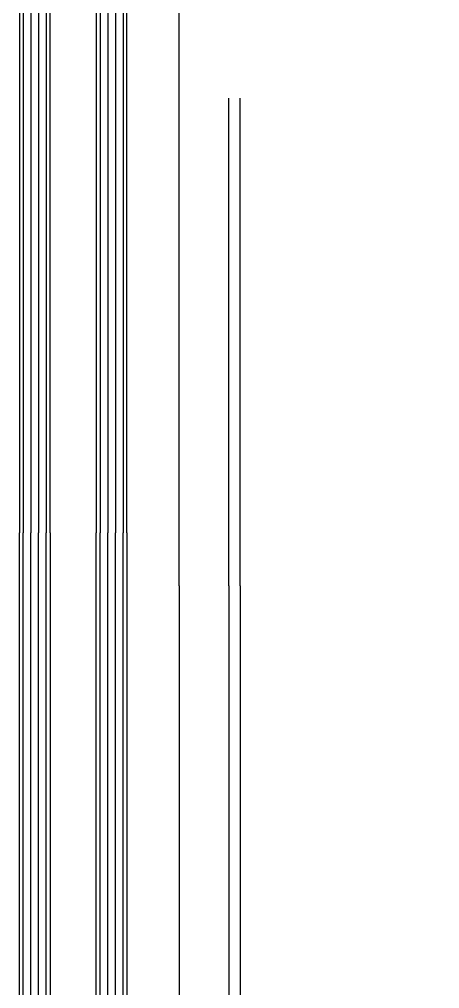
# Model space of a CAD drawing. Header units: inches. Extents: x 24920 to 61775, y 10942 to 38819.
# Drawn here: x 56584.1 to 56693.5, y 28854.7 to 29107.2 of the extents above; entities that cross this region are included whole.
import ezdxf

# ---------------------------------------------------------------- set-up
doc = ezdxf.new("R2010")
doc.units = ezdxf.units.IN
doc.header["$MEASUREMENT"] = 0
doc.linetypes.add('HIDDEN', pattern=[9.525, 6.35, -3.175])
doc.layers.add('2AI.EXTRUSION', color=3, linetype='Continuous')
doc.layers.add('2GLASS', color=5, linetype='Continuous')

# ---------------------------------------------------------------- blocks, each defined once
blk = doc.blocks.new('*U616')
at = {"layer": '2AI.EXTRUSION', "color": 8, "linetype": 'HIDDEN', "ltscale": 20}
for p, q in [((890.5, -132.48, 0), (39, -132.48, 0)), ((890.5, -135.48), (39, -135.48))]:
    blk.add_line(p, q, dxfattribs=at)
at = {"layer": '2AI.EXTRUSION', "color": 8, "elevation": 0}
blk.add_lwpolyline([(890.5, -148.41), (39, -148.41), (39, -2), (890.5, -2)], dxfattribs=at)
blk = doc.blocks.new('*U817')
at = {"layer": '2GLASS', "color": 8, "extrusion": (-1.70156e-26, -4.44089e-16, -1)}
for p, q in [((17.5, 27.02, 0), (904.27, 27.02, 0)), ((17.5, 25.02, 0), (904.27, 25.02, 0)), ((17.5, 23.02, 0), (904.27, 23.02, 0)), ((17.5, 21.02, 0), (904.27, 21.02, 0)), ((17.5, 7.02, 0), (904.27, 7.02, 0)), ((17.5, 5.02, 0), (904.27, 5.02, 0)), ((17.5, 3.02, 0), (904.27, 3.02, 0)), ((17.5, 1.02, 0), (904.27, 1.02, 0))]:
    blk.add_line(p, q, dxfattribs=at)
at = {"layer": '2GLASS', "color": 8, "extrusion": (0, 0, -1)}
for points in [[(-904.27, 28.02), (-18.5, 28.02), (-17.5, 27.02), (-17.5, 21.02), (-18.5, 20.02), (-904.27, 20.02)], [(-904.27, 8.02), (-18.5, 8.02), (-17.5, 7.02), (-17.5, 1.02), (-18.5, 0.02), (-904.27, 0.02)]]:
    blk.add_lwpolyline(points, dxfattribs=at)
blk = doc.blocks.new('herhh')
at = {"layer": '2AI.EXTRUSION', "color": 1, "linetype": 'HIDDEN', "ltscale": 20}
for p, q in [((56810.12, 28784.2), (56810.12, 29181.2)), ((56813.12, 28784.2, 0), (56813.12, 29181.2, 0))]:
    blk.add_line(p, q, dxfattribs=at)
at = {"layer": '2AI.EXTRUSION', "color": 1, "elevation": 0}
blk.add_lwpolyline([(56797.18, 28784.2), (56797.18, 29181.2)], dxfattribs=at)
at = {"layer": '2GLASS', "color": 1, "extrusion": (-4.44089e-16, 1.70157e-26, -1)}
for p, q in [((56756.6, 29126.2), (56756.6, 28797.97)), ((56758.6, 29126.2), (56758.6, 28797.97)), ((56760.6, 29126.2), (56760.6, 28797.97)), ((56762.6, 29126.2), (56762.6, 28797.97)), ((56776.6, 29126.2), (56776.6, 28797.97)), ((56778.6, 29126.2), (56778.6, 28797.97)), ((56780.6, 29126.2), (56780.6, 28797.97)), ((56782.6, 29126.2), (56782.6, 28797.97))]:
    blk.add_line(p, q, dxfattribs=at)
at = {"layer": '2GLASS', "color": 1, "extrusion": (0, 0, -1)}
for points in [[(-56763.6, 28797.97), (-56763.6, 29125.2), (-56762.6, 29126.2), (-56756.6, 29126.2), (-56755.6, 29125.2), (-56755.6, 28797.97)], [(-56783.6, 28797.97), (-56783.6, 29125.2), (-56782.6, 29126.2), (-56776.6, 29126.2), (-56775.6, 29125.2), (-56775.6, 28797.97)]]:
    blk.add_lwpolyline(points, dxfattribs=at)
at = {"color": 1, "xscale": -1, "rotation": 270}
for name, p in [('*U817', (56755.58, 27893.7)), ('*U616', (56945.6, 27893.7))]:
    blk.add_blockref(name, p, dxfattribs=at)

msp = doc.modelspace()

# ---------------------------------------------------------------- block references
msp.add_blockref('herhh', (-171.5, 175.5))

doc.saveas('drawing.dxf')
